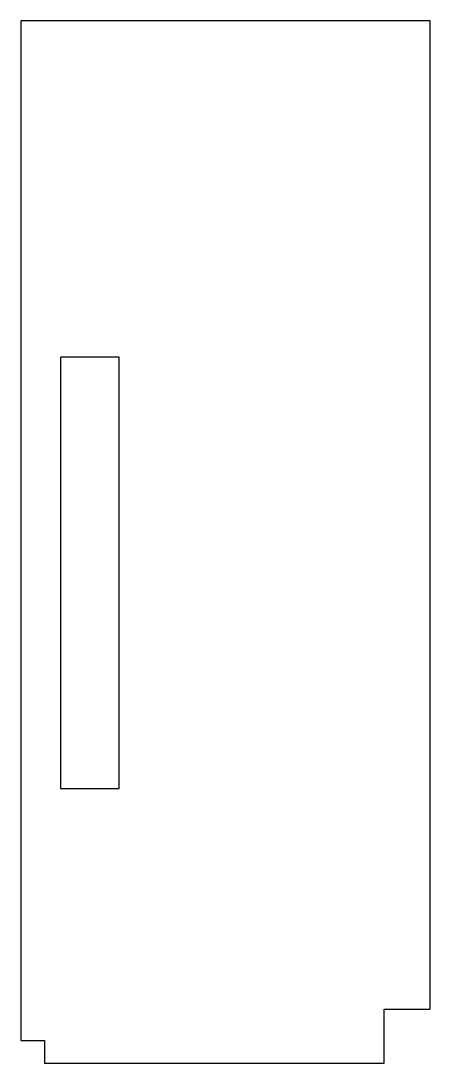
# Model space of a CAD drawing. Extents: x -37 to 0, y -44.4 to 49.9.
import ezdxf

# ---------------------------------------------------------------- set-up
doc = ezdxf.new("R2010")
doc.units = 0
doc.header["$MEASUREMENT"] = 0
doc.layers.get('0').update_dxf_attribs({"linetype": 'CONTINUOUS'})

msp = doc.modelspace()

# ---------------------------------------------------------------- linework, layer by layer
at = {"color": 244, "true_color": 0x991b1e}
for p, q in [((-37, 49.853), (-37, -42.376)), ((0, 49.853), (-37, 49.853)), ((0, -39.542), (0, 49.853)), ((-4.143, -39.547), (0, -39.542)), ((-4.143, -44.424), (-4.143, -39.547)), ((-37, -42.376), (-34.864, -42.376)), ((-34.864, -42.376), (-34.864, -44.429)), ((-34.864, -44.429), (-4.143, -44.424))]:
    msp.add_line(p, q, dxfattribs=at)
msp.add_lwpolyline([(-33.424, 19.418), (-33.424, -19.582), (-28.124, -19.582), (-28.124, 19.418), (-33.424, 19.418)], dxfattribs=at)

doc.saveas('drawing.dxf')
